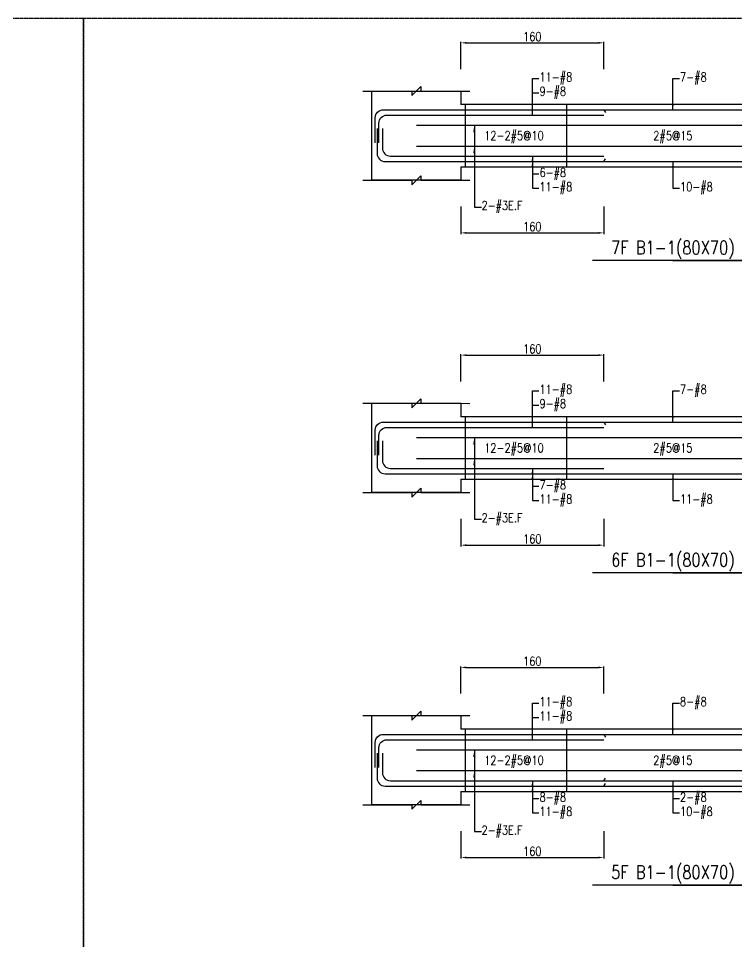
# Model space of a CAD drawing. Header units: millimetres. Extents: x 0 to 84580, y -12276 to 4373.
# Drawn here: x 35759 to 36564, y 1034 to 2069 of the extents above; entities that cross this region are included whole.
import ezdxf
from ezdxf.enums import TextEntityAlignment as Align

# ---------------------------------------------------------------- set-up
doc = ezdxf.new("R2010")
doc.units = ezdxf.units.MM
doc.header["$MEASUREMENT"] = 0
doc.linetypes.add('CENTER', pattern=[2, 1.25, -0.25, 0.25, -0.25])
for name, color, linetype in [('S-DIM', 2, 'Continuous'), ('S-GRID', 1, 'CENTER'), ('S-LEADER', 2, 'Continuous'), ('S-RC', 130, 'Continuous'), ('S-REINF', 6, 'Continuous'), ('S-TEXT', 2, 'Continuous')]:
    doc.layers.add(name, color=color, linetype=linetype)
doc.styles.add('CS4', font='romans.shx', dxfattribs={"width": 0.8, "bigfont": 'lsp.shx'})
doc.styles.get("Standard").update_dxf_attribs({"font": 'arial.ttf'})
doc.dimstyles.new('ISO-25', dxfattribs={"dimtxt": 2.5, "dimasz": 2.5, "dimexe": 1.25, "dimexo": 0.625, "dimtad": 1, "dimtxsty": 'Standard', "dimcen": 2.5, "dimadec": 0, "dimazin": 0, "dimtfac": 1, "dimtmove": 0, "dimatfit": 3, "dimfxl": 0, "dimarcsym": 0})

# ---------------------------------------------------------------- blocks, each defined once
blk = doc.blocks.new('*D345')
at = {"layer": 'DEFPOINTS', "color": 0, "transparency": 16777216}
for p in [(36415, 1341.7), (36255, 1311.7), (36415, 1311.7)]:
    blk.add_point(p, dxfattribs=at)
at = {"layer": 'S-DIM', "color": 0, "lineweight": -2, "transparency": 16777216}
for p, q in [((36255, 1312.3), (36255, 1342.9)), ((36261, 1341.7), (36409, 1341.7)), ((36415, 1312.3), (36415, 1342.9))]:
    blk.add_line(p, q, dxfattribs=at)
at = {"layer": 'S-DIM', "color": 0, "transparency": 16777216}
for points in [[(36261, 1342.7), (36261, 1340.7), (36255, 1341.7)], [(36409, 1342.7), (36409, 1340.7), (36415, 1341.7)]]:
    blk.add_solid(points, dxfattribs=at)
at = {"layer": 'S-DIM', "color": 0, "transparency": 16777216, "insert": (36335, 1348.7), "char_height": 10, "attachment_point": 5, "style": 'CS4'}
blk.add_mtext('160', dxfattribs=at)
blk = doc.blocks.new('*D347')
at = {"layer": 'DEFPOINTS', "color": 0, "transparency": 16777216}
for p in [(36255, 1158.7), (36415, 1158.7), (36415, 1128.7)]:
    blk.add_point(p, dxfattribs=at)
at = {"layer": 'S-DIM', "color": 0, "lineweight": -2, "transparency": 16777216}
for p, q in [((36255, 1158.1), (36255, 1127.4)), ((36415, 1158.1), (36415, 1127.4)), ((36261, 1128.7), (36409, 1128.7))]:
    blk.add_line(p, q, dxfattribs=at)
at = {"layer": 'S-DIM', "color": 0, "transparency": 16777216}
for points in [[(36261, 1129.7), (36261, 1127.7), (36255, 1128.7)], [(36409, 1129.7), (36409, 1127.7), (36415, 1128.7)]]:
    blk.add_solid(points, dxfattribs=at)
at = {"layer": 'S-DIM', "color": 0, "transparency": 16777216, "insert": (36335, 1135.7), "char_height": 10, "attachment_point": 5, "style": 'CS4'}
blk.add_mtext('160', dxfattribs=at)
blk = doc.blocks.new('*D349')
at = {"layer": 'DEFPOINTS', "color": 0, "transparency": 16777216}
for p in [(36415, 1691.7), (36255, 1661.7), (36415, 1661.7)]:
    blk.add_point(p, dxfattribs=at)
at = {"layer": 'S-DIM', "color": 0, "lineweight": -2, "transparency": 16777216}
for p, q in [((36255, 1662.3), (36255, 1692.9)), ((36261, 1691.7), (36409, 1691.7)), ((36415, 1662.3), (36415, 1692.9))]:
    blk.add_line(p, q, dxfattribs=at)
at = {"layer": 'S-DIM', "color": 0, "transparency": 16777216}
for points in [[(36261, 1692.7), (36261, 1690.7), (36255, 1691.7)], [(36409, 1692.7), (36409, 1690.7), (36415, 1691.7)]]:
    blk.add_solid(points, dxfattribs=at)
at = {"layer": 'S-DIM', "color": 0, "transparency": 16777216, "insert": (36335, 1698.7), "char_height": 10, "attachment_point": 5, "style": 'CS4'}
blk.add_mtext('160', dxfattribs=at)
blk = doc.blocks.new('*D351')
at = {"layer": 'DEFPOINTS', "color": 0, "transparency": 16777216}
for p in [(36255, 1508.7), (36415, 1508.7), (36415, 1478.7)]:
    blk.add_point(p, dxfattribs=at)
at = {"layer": 'S-DIM', "color": 0, "lineweight": -2, "transparency": 16777216}
for p, q in [((36255, 1508.1), (36255, 1477.4)), ((36415, 1508.1), (36415, 1477.4)), ((36261, 1478.7), (36409, 1478.7))]:
    blk.add_line(p, q, dxfattribs=at)
at = {"layer": 'S-DIM', "color": 0, "transparency": 16777216}
for points in [[(36261, 1479.7), (36261, 1477.7), (36255, 1478.7)], [(36409, 1479.7), (36409, 1477.7), (36415, 1478.7)]]:
    blk.add_solid(points, dxfattribs=at)
at = {"layer": 'S-DIM', "color": 0, "transparency": 16777216, "insert": (36335, 1485.7), "char_height": 10, "attachment_point": 5, "style": 'CS4'}
blk.add_mtext('160', dxfattribs=at)
blk = doc.blocks.new('*D353')
at = {"layer": 'DEFPOINTS', "color": 0, "transparency": 16777216}
for p in [(36415, 2041.7), (36255, 2011.7), (36415, 2011.7)]:
    blk.add_point(p, dxfattribs=at)
at = {"layer": 'S-DIM', "color": 0, "lineweight": -2, "transparency": 16777216}
for p, q in [((36255, 2012.3), (36255, 2042.9)), ((36261, 2041.7), (36409, 2041.7)), ((36415, 2012.3), (36415, 2042.9))]:
    blk.add_line(p, q, dxfattribs=at)
at = {"layer": 'S-DIM', "color": 0, "transparency": 16777216}
for points in [[(36261, 2042.7), (36261, 2040.7), (36255, 2041.7)], [(36409, 2042.7), (36409, 2040.7), (36415, 2041.7)]]:
    blk.add_solid(points, dxfattribs=at)
at = {"layer": 'S-DIM', "color": 0, "transparency": 16777216, "insert": (36335, 2048.7), "char_height": 10, "attachment_point": 5, "style": 'CS4'}
blk.add_mtext('160', dxfattribs=at)
blk = doc.blocks.new('*D355')
at = {"layer": 'DEFPOINTS', "color": 0, "transparency": 16777216}
for p in [(36255, 1858.7), (36415, 1858.7), (36415, 1828.7)]:
    blk.add_point(p, dxfattribs=at)
at = {"layer": 'S-DIM', "color": 0, "lineweight": -2, "transparency": 16777216}
for p, q in [((36255, 1858.1), (36255, 1827.4)), ((36415, 1858.1), (36415, 1827.4)), ((36261, 1828.7), (36409, 1828.7))]:
    blk.add_line(p, q, dxfattribs=at)
at = {"layer": 'S-DIM', "color": 0, "transparency": 16777216}
for points in [[(36261, 1829.7), (36261, 1827.7), (36255, 1828.7)], [(36409, 1829.7), (36409, 1827.7), (36415, 1828.7)]]:
    blk.add_solid(points, dxfattribs=at)
at = {"layer": 'S-DIM', "color": 0, "transparency": 16777216, "insert": (36335, 1835.7), "char_height": 10, "attachment_point": 5, "style": 'CS4'}
blk.add_mtext('160', dxfattribs=at)

msp = doc.modelspace()

# ---------------------------------------------------------------- linework, layer by layer
at = {"layer": 'S-GRID'}
for points in [[(32603, 0), (35832, 0), (35832, 2069), (32603, 2069), (32603, 0)], [(35832, 0), (39061, 0), (39061, 2069), (35832, 2069), (35832, 0)]]:
    msp.add_lwpolyline(points, dxfattribs=at)
at = {"layer": 'S-RC'}
for points in [[(36145.028, 1987.688), (36200.028, 1987.678), (36200.027, 1982.678), (36210.029, 1992.676), (36210.028, 1987.676), (36265.028, 1987.665)], [(36255.028, 1902.688), (36255.028, 1887.688), (36155.028, 1887.688), (36155.028, 1987.688), (36255.028, 1987.688), (36255.028, 1972.688)], [(36730.028, 1972.688), (36255.028, 1972.688)], [(36255.028, 1902.688), (36730.028, 1902.688)], [(36145.028, 1887.688), (36200.028, 1887.678), (36200.027, 1882.678), (36210.029, 1892.676), (36210.028, 1887.676), (36265.028, 1887.665)], [(36492.528, 1797.688), (36582.528, 1797.688), (36402.528, 1797.688)], [(36145.028, 1637.688), (36200.028, 1637.678), (36200.027, 1632.678), (36210.029, 1642.676), (36210.028, 1637.676), (36265.028, 1637.665)], [(36255.028, 1552.688), (36255.028, 1537.688), (36155.028, 1537.688), (36155.028, 1637.688), (36255.028, 1637.688), (36255.028, 1622.688)], [(36730.028, 1622.688), (36255.028, 1622.688)], [(36255.028, 1552.688), (36730.028, 1552.688)], [(36145.028, 1537.688), (36200.028, 1537.678), (36200.027, 1532.678), (36210.029, 1542.676), (36210.028, 1537.676), (36265.028, 1537.665)], [(36492.528, 1447.688), (36582.528, 1447.688), (36402.528, 1447.688)], [(36145.028, 1287.688), (36200.028, 1287.678), (36200.027, 1282.678), (36210.029, 1292.676), (36210.028, 1287.676), (36265.028, 1287.665)], [(36255.028, 1202.688), (36255.028, 1187.688), (36155.028, 1187.688), (36155.028, 1287.688), (36255.028, 1287.688), (36255.028, 1272.688)], [(36730.028, 1272.688), (36255.028, 1272.688)], [(36255.028, 1202.688), (36730.028, 1202.688)], [(36145.028, 1187.688), (36200.028, 1187.678), (36200.027, 1182.678), (36210.029, 1192.676), (36210.028, 1187.676), (36265.028, 1187.665)], [(36492.528, 1097.688), (36582.528, 1097.688), (36402.528, 1097.688)]]:
    msp.add_lwpolyline(points, dxfattribs=at)
at = {"layer": 'S-REINF'}
for points in [[(36159.028, 1929.688), (36159.028, 1957.688, -0.41421356), (36168.028, 1966.688), (36255.028, 1966.688)], [(36163.028, 1929.688), (36163.028, 1951.688, -0.41421356), (36172.028, 1960.688), (36255.028, 1960.688)], [(36161.028, 1945.688), (36161.028, 1917.688, 0.41421356), (36170.028, 1908.688), (36255.028, 1908.688)], [(36167.028, 1945.688), (36167.028, 1923.688, 0.41421356), (36176.028, 1914.688), (36255.028, 1914.688)], [(36159.028, 1579.688), (36159.028, 1607.688, -0.41421356), (36168.028, 1616.688), (36255.028, 1616.688)], [(36163.028, 1579.688), (36163.028, 1601.688, -0.41421356), (36172.028, 1610.688), (36255.028, 1610.688)], [(36161.028, 1595.688), (36161.028, 1567.688, 0.41421356), (36170.028, 1558.688), (36255.028, 1558.688)], [(36167.028, 1595.688), (36167.028, 1573.688, 0.41421356), (36176.028, 1564.688), (36255.028, 1564.688)], [(36159.028, 1229.688), (36159.028, 1257.688, -0.41421356), (36168.028, 1266.688), (36255.028, 1266.688)], [(36163.028, 1229.688), (36163.028, 1251.688, -0.41421356), (36172.028, 1260.688), (36255.028, 1260.688)], [(36161.028, 1245.688), (36161.028, 1217.688, 0.41421356), (36170.028, 1208.688), (36255.028, 1208.688)], [(36167.028, 1245.688), (36167.028, 1223.688, 0.41421356), (36176.028, 1214.688), (36255.028, 1214.688)]]:
    msp.add_lwpolyline(points, format="xyb", dxfattribs=at)
for points in [[(36255.028, 1966.688), (36415.028, 1966.688)], [(36415.028, 1966.688), (36417.028, 1963.688)], [(36415.028, 1966.688), (36570.028, 1966.688)], [(36255.028, 1960.688), (36415.028, 1960.688)], [(36255.028, 1914.688), (36415.028, 1914.688)], [(36255.028, 1908.688), (36415.028, 1908.688)], [(36415.028, 1908.688), (36417.028, 1911.688)], [(36415.028, 1908.688), (36570.028, 1908.688)], [(36255.028, 1616.688), (36415.028, 1616.688)], [(36415.028, 1616.688), (36417.028, 1613.688)], [(36415.028, 1616.688), (36570.028, 1616.688)], [(36255.028, 1610.688), (36415.028, 1610.688)], [(36255.028, 1564.688), (36415.028, 1564.688)], [(36255.028, 1558.688), (36415.028, 1558.688)], [(36415.028, 1558.688), (36570.028, 1558.688)], [(36255.028, 1266.688), (36415.028, 1266.688)], [(36415.028, 1266.688), (36417.028, 1263.688)], [(36415.028, 1266.688), (36570.028, 1266.688)], [(36255.028, 1260.688), (36415.028, 1260.688)], [(36255.028, 1214.688), (36415.028, 1214.688)], [(36415.028, 1214.688), (36417.028, 1217.688)], [(36415.028, 1214.688), (36570.028, 1214.688)], [(36415.028, 1208.688), (36417.028, 1211.688)], [(36255.028, 1208.688), (36415.028, 1208.688)], [(36415.028, 1208.688), (36570.028, 1208.688)]]:
    msp.add_lwpolyline(points, dxfattribs=at)
at = {"layer": 'S-REINF', "color": 1}
for points in [[(36260.028, 1902.688), (36260.028, 1972.688)], [(36373.778, 1902.688), (36373.778, 1972.688)], [(36205.028, 1949.355), (36780.028, 1949.355)], [(36205.028, 1926.022), (36780.028, 1926.022)], [(36260.028, 1552.688), (36260.028, 1622.688)], [(36373.778, 1552.688), (36373.778, 1622.688)], [(36205.028, 1599.355), (36780.028, 1599.355)], [(36205.028, 1576.022), (36780.028, 1576.022)], [(36260.028, 1202.688), (36260.028, 1272.688)], [(36373.778, 1202.688), (36373.778, 1272.688)], [(36205.028, 1249.355), (36780.028, 1249.355)], [(36205.028, 1226.022), (36780.028, 1226.022)]]:
    msp.add_lwpolyline(points, dxfattribs=at)

# ---------------------------------------------------------------- texts
at = {"layer": 'S-LEADER', "char_height": 10, "attachment_point": 4, "style": 'CS4'}
for s, insert in [('11-#8', (36343.028, 2001.688)), ('7-#8', (36500.528, 2001.688)), ('9-#8', (36343.028, 1985.688)), ('6-#8', (36343.028, 1894.688)), ('11-#8', (36343.028, 1878.688)), ('10-#8', (36500.528, 1878.688)), ('11-#8', (36343.028, 1651.688)), ('7-#8', (36500.528, 1651.688)), ('9-#8', (36343.028, 1635.688)), ('7-#8', (36343.028, 1544.688)), ('11-#8', (36343.028, 1528.688)), ('11-#8', (36500.528, 1528.688)), ('11-#8', (36343.028, 1301.688)), ('8-#8', (36500.528, 1301.688)), ('11-#8', (36343.028, 1285.688)), ('8-#8', (36343.028, 1194.688)), ('2-#8', (36500.528, 1194.688)), ('11-#8', (36343.028, 1178.688)), ('10-#8', (36500.528, 1178.688))]:
    msp.add_mtext(s, dxfattribs=dict(at, insert=insert))
at = {"layer": 'S-LEADER', "color": 3, "char_height": 10, "attachment_point": 4, "style": 'CS4'}
for insert in [(36278.028, 1857.688), (36278.028, 1507.688), (36278.028, 1157.688)]:
    msp.add_mtext('2-#3E.F', dxfattribs=dict(at, insert=insert))
at = {"layer": 'S-RC', "style": 'CS4', "width": 0.8}
for s, p in [('7F B1-1(80X70)', (36492.528, 1804.688)), ('6F B1-1(80X70)', (36492.528, 1454.688)), ('5F B1-1(80X70)', (36492.528, 1104.688))]:
    msp.add_text(s, height=15, dxfattribs=at).set_placement(p, align=Align.CENTER)
at = {"layer": 'S-TEXT', "color": 1, "style": 'CS4', "width": 0.8}
for s, p in [('12-2#5@10', (36314.403, 1932.688)), ('2#5@15', (36492.528, 1932.688)), ('12-2#5@10', (36314.403, 1582.688)), ('2#5@15', (36492.528, 1582.688)), ('12-2#5@10', (36314.403, 1232.688)), ('2#5@15', (36492.528, 1232.688))]:
    msp.add_text(s, height=10, dxfattribs=at).set_placement(p, align=Align.CENTER)

# ---------------------------------------------------------------- dimensions: what is measured, and where the dimension line sits
at = {"layer": 'S-DIM'}
for p1, p2, distance, picture, middle in [((36255.028, 2011.688), (36415.028, 2011.688), 30, '*D353', (36335.028, 2048.688)), ((36255.028, 1858.688), (36415.028, 1858.688), -30, '*D355', (36335.028, 1835.688)), ((36255.028, 1661.688), (36415.028, 1661.688), 30, '*D349', (36335.028, 1698.688)), ((36255.028, 1508.688), (36415.028, 1508.688), -30, '*D351', (36335.028, 1485.688)), ((36255.028, 1311.688), (36415.028, 1311.688), 30, '*D345', (36335.028, 1348.688)), ((36255.028, 1158.688), (36415.028, 1158.688), -30, '*D347', (36335.028, 1135.688))]:
    dim = msp.add_aligned_dim(p1=p1, p2=p2, distance=distance, dimstyle='ISO-25', override={"dimtxt": 10, "dimasz": 6, "dimgap": 2, "dimtxsty": 'CS4'}, dxfattribs=at)
    dim.commit()
    dim.dimension.update_dxf_attribs({"geometry": picture, "text_midpoint": middle})

# ---------------------------------------------------------------- leaders
at = {"layer": 'S-LEADER', "annotation_type": 0, "has_hookline": 1, "hookline_direction": 0}
for points, override, text_width in [([(36335.028, 1966.688), (36335.028, 2001.688), (36342.403, 2001.688)], {"dimasz": 6, "dimtad": 0}, 37.333), ([(36492.528, 1966.688), (36492.528, 2001.688), (36499.903, 2001.688)], {"dimasz": 6, "dimtad": 0}, 30.857), ([(36335.028, 1960.688), (36335.028, 1985.688), (36342.403, 1985.688)], {"dimasz": 6, "dimtad": 0}, 30.857), ([(36270.028, 1926.022), (36270.028, 1857.688), (36277.403, 1857.688)], {"dimasz": 8, "dimtad": 0}, 49.524), ([(36335.028, 1914.688), (36335.028, 1894.688), (36342.403, 1894.688)], {"dimasz": 6, "dimtad": 0}, 30.476), ([(36335.028, 1908.688), (36335.028, 1878.688), (36342.403, 1878.688)], {"dimasz": 6, "dimtad": 0}, 37.333), ([(36492.528, 1908.688), (36492.528, 1878.688), (36499.903, 1878.688)], {"dimasz": 6, "dimtad": 0}, 37.333), ([(36335.028, 1616.688), (36335.028, 1651.688), (36342.403, 1651.688)], {"dimasz": 6, "dimtad": 0}, 37.333), ([(36492.528, 1616.688), (36492.528, 1651.688), (36499.903, 1651.688)], {"dimasz": 6, "dimtad": 0}, 30.857), ([(36335.028, 1610.688), (36335.028, 1635.688), (36342.403, 1635.688)], {"dimasz": 6, "dimtad": 0}, 30.857), ([(36270.028, 1576.022), (36270.028, 1507.688), (36277.403, 1507.688)], {"dimasz": 8, "dimtad": 0}, 49.524), ([(36335.028, 1564.688), (36335.028, 1544.688), (36342.403, 1544.688)], {"dimasz": 6, "dimtad": 0}, 30.857), ([(36335.028, 1558.688), (36335.028, 1528.688), (36342.403, 1528.688)], {"dimasz": 6, "dimtad": 0}, 37.333), ([(36492.528, 1558.688), (36492.528, 1528.688), (36499.903, 1528.688)], {"dimasz": 6, "dimtad": 0}, 37.333), ([(36335.028, 1266.688), (36335.028, 1301.688), (36342.403, 1301.688)], {"dimasz": 6, "dimtad": 0}, 37.333), ([(36492.528, 1266.688), (36492.528, 1301.688), (36499.903, 1301.688)], {"dimasz": 6, "dimtad": 0}, 30.857), ([(36335.028, 1260.688), (36335.028, 1285.688), (36342.403, 1285.688)], {"dimasz": 6, "dimtad": 0}, 37.333), ([(36270.028, 1226.022), (36270.028, 1157.688), (36277.403, 1157.688)], {"dimasz": 8, "dimtad": 0}, 49.524), ([(36335.028, 1214.688), (36335.028, 1194.688), (36342.403, 1194.688)], {"dimasz": 6, "dimtad": 0}, 30.857), ([(36492.528, 1214.688), (36492.528, 1194.688), (36499.903, 1194.688)], {"dimasz": 6, "dimtad": 0}, 30.857), ([(36335.028, 1208.688), (36335.028, 1178.688), (36342.403, 1178.688)], {"dimasz": 6, "dimtad": 0}, 37.333), ([(36492.528, 1208.688), (36492.528, 1178.688), (36499.903, 1178.688)], {"dimasz": 6, "dimtad": 0}, 37.333)]:
    msp.add_leader(points, dimstyle='ISO-25', override=override, dxfattribs=dict(at, text_width=text_width))
at = {"layer": 'S-LEADER'}
for points in [[(36270.028, 1949.355), (36270.028, 1857.688), (36278.028, 1857.688)], [(36270.028, 1599.355), (36270.028, 1507.688), (36278.028, 1507.688)], [(36270.028, 1249.355), (36270.028, 1157.688), (36278.028, 1157.688)]]:
    msp.add_leader(points, dimstyle='ISO-25', override={"dimasz": 8}, dxfattribs=at)

doc.saveas('drawing.dxf')
